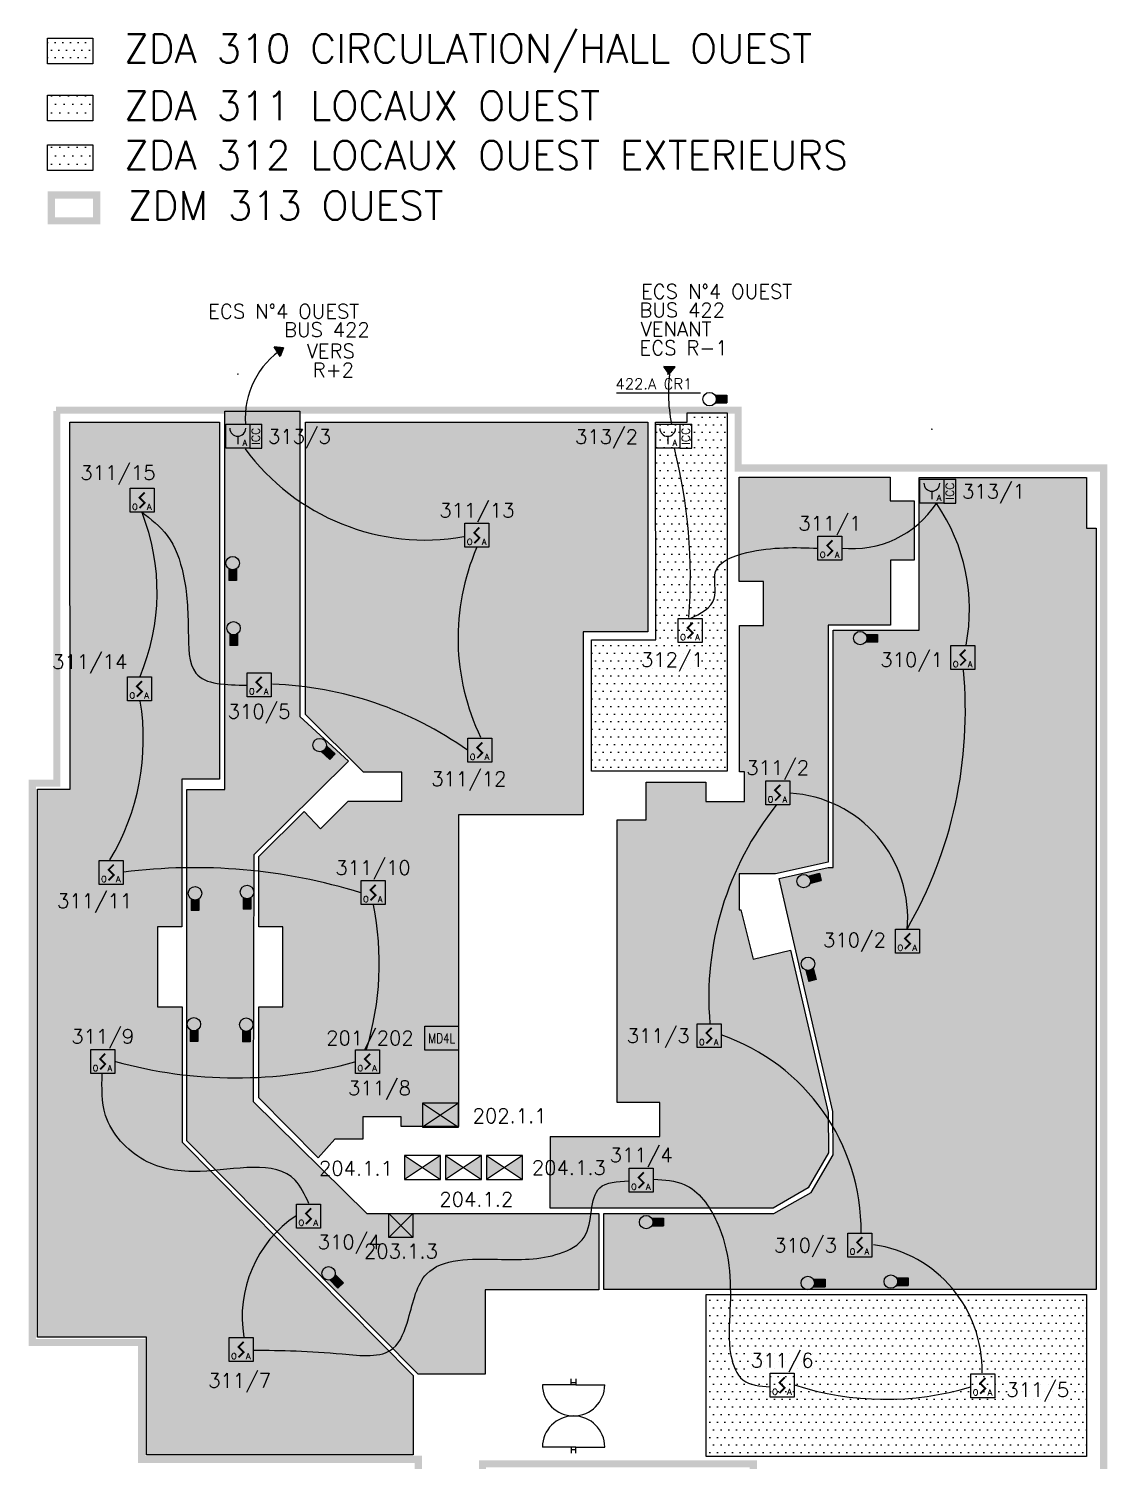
# Model space of a CAD drawing. Header units: millimetres. Extents: x 122 to 222, y 0 to 77.
# Drawn here: x 163.41 to 185.91, y 47.34 to 77.24 of the extents above; entities that cross this region are included whole.
import ezdxf
from ezdxf.enums import TextEntityAlignment as Align

# ---------------------------------------------------------------- set-up
doc = ezdxf.new("R2010")
doc.units = ezdxf.units.MM
for name, color, linetype in [('JCC-ADRESSAGE', 6, 'Continuous'), ('JCC-ALARME GENERALE SELECTIVE', 3, 'Continuous'), ('JCC-CCF', 6, 'Continuous'), ('JCC-DECLENCHEUR MANUEL AVEC ISOLATEUR', 5, 'Continuous'), ('JCC-ELEMENT DEPORTE_4 L DAS', 1, 'Continuous'), ('JCC-FILERIE SDI', 6, 'Continuous'), ('JCC-INDICATEUR ACTION', 1, 'Continuous'), ('JCC-LOCAUX', 4, 'Continuous'), ('JCC-OPTIQUE_A', 1, 'Continuous'), ('JCC-UAE-SDI', 7, 'Continuous'), ('JCC-ZONING ZDA-ZDM', 5, 'Continuous'), ('PORTES', 8, 'Continuous')]:
    doc.layers.add(name, color=color, linetype=linetype)
doc.layers.add('JCC-MD4L', color=1, linetype='Continuous', lineweight=0)
doc.styles.add('LOCAUX', font='romans.shx', dxfattribs={"width": 0.75})
doc.styles.get("Standard").update_dxf_attribs({"font": 'romans.shx'})
doc.styles.add('TEXTE', font='romans.shx')
pattern_1 = [(0, (156.02817, 0.11396), (0.08929687, 0.17859375), [0, -0.17859375])]
pattern_2 = [(0, (156.02817, -0.7135), (0.079375, 0.15875), [0, -0.15875])]

# ---------------------------------------------------------------- blocks, each defined once
blk = doc.blocks.new('clapet coupe feu_Réarm élect')
at = {"layer": 'JCC-CCF'}
h = blk.add_hatch(color=0, dxfattribs=at)
h.paths.add_polyline_path([(-3.76, 2.5), (-3.76, -2.5), (0, 0)])
h.paths.add_polyline_path([(3.76, 2.5), (0, 0), (3.76, -2.5)])
at = {"layer": 'JCC-CCF', "color": 0}
for p, q in [((3.76, 2.5), (-3.76, -2.5)), ((-3.76, 2.5), (3.76, -2.5))]:
    blk.add_line(p, q, dxfattribs=at)
blk.add_lwpolyline([(3.76, 2.5), (-3.76, 2.5), (-3.76, -2.5), (3.76, -2.5)], close=True, dxfattribs=at)
at = {"layer": 'JCC-ADRESSAGE', "style": 'TEXTE'}
blk.add_attdef('ADRESSE', text='', height=3, dxfattribs=at).set_placement((0, 5), align=Align.MIDDLE)
at = {"layer": 'JCC-LOCAUX', "style": 'LOCAUX', "width": 0.85, "flags": 8}
for p in [(0, 13.75), (0, 11.25), (0, 8.75)]:
    blk.add_attdef('PIECE', text='', height=1.75, dxfattribs=at).set_placement(p, align=Align.MIDDLE)
blk = doc.blocks.new('alarme générale selective')
at = {"layer": 'JCC-ALARME GENERALE SELECTIVE', "color": 0}
for p, q in [((2.5, -2.5), (-2.5, 2.5)), ((-2.5, -2.5), (2.5, 2.5))]:
    blk.add_line(p, q, dxfattribs=at)
blk.add_lwpolyline([(-2.5, 2.5), (2.5, 2.5), (2.5, -2.5), (-2.5, -2.5)], close=True, dxfattribs=at)
at = {"layer": 'JCC-ADRESSAGE', "style": 'TEXTE'}
blk.add_attdef('ADRESSE', text='', height=3, dxfattribs=at).set_placement((0, 5), align=Align.MIDDLE)
at = {"layer": 'JCC-LOCAUX', "style": 'LOCAUX', "width": 0.85, "flags": 8}
for p in [(0, 13.75), (0, 11.25), (0, 8.75)]:
    blk.add_attdef('PIECE', text='', height=1.75, dxfattribs=at).set_placement(p, align=Align.MIDDLE)
blk = doc.blocks.new('optique_a')
at = {"layer": 'JCC-OPTIQUE_A', "color": 0}
blk.add_lwpolyline([(-2.5, 2.5), (2.5, 2.5), (2.5, -2.5), (-2.5, -2.5)], close=True, dxfattribs=at)
at = {"layer": 'JCC-OPTIQUE_A', "color": 0, "const_width": 0.385}
blk.add_lwpolyline([(0.54, 1.63), (-0.54, 0.54), (0.54, -0.54), (-0.54, -1.63)], dxfattribs=at)
at = {"layer": 'JCC-ADRESSAGE', "style": 'TEXTE'}
blk.add_attdef('ADRESSE', text='', height=3, dxfattribs=at).set_placement((0, 5), align=Align.MIDDLE)
at = {"layer": 'JCC-LOCAUX', "style": 'LOCAUX', "width": 0.85, "flags": 8}
for p in [(0, 13.75), (0, 11.25), (0, 8.75)]:
    blk.add_attdef('PIECE', text='', height=1.75, dxfattribs=at).set_placement(p, align=Align.MIDDLE)
at = {"layer": 'JCC-OPTIQUE_A', "color": 0}
for s, p in [('O', (-1.5, -2)), ('A', (1.5, -2))]:
    blk.add_text(s, height=1.25, dxfattribs=at).set_placement(p, align=Align.CENTER)
blk = doc.blocks.new('MD4L')
at = {"layer": 'JCC-ELEMENT DEPORTE_4 L DAS', "color": 0}
blk.add_lwpolyline([(-3.5, 2.5), (3.5, 2.5), (3.5, -2.5), (-3.5, -2.5)], close=True, dxfattribs=at)
at = {"layer": 'JCC-ADRESSAGE', "style": 'TEXTE'}
blk.add_attdef('ADRESSE', text='', height=3, dxfattribs=at).set_placement((0, 5), align=Align.MIDDLE)
at = {"layer": 'JCC-ELEMENT DEPORTE_4 L DAS', "color": 0, "width": 0.8}
blk.add_text('MD4L', height=2, dxfattribs=at).set_placement((0, 0), align=Align.MIDDLE_CENTER)
blk = doc.blocks.new('déclencheur manuel avec isolateur')
at = {"layer": 'JCC-DECLENCHEUR MANUEL AVEC ISOLATEUR', "color": 0}
for p, q in [((2.5, 2.5), (5.02, 2.5)), ((5.02, -2.5), (5.02, 2.5)), ((0, 0), (0, -1.66)), ((2.5, -2.5), (5.02, -2.5))]:
    blk.add_line(p, q, dxfattribs=at)
blk.add_lwpolyline([(-2.5, 2.5), (2.5, 2.5), (2.5, -2.5), (-2.5, -2.5)], close=True, dxfattribs=at)
blk.add_arc((0, 1.66), 1.66, 180, 0, dxfattribs=at)
at = {"layer": 'JCC-ADRESSAGE', "style": 'TEXTE'}
blk.add_attdef('ADRESSE', text='', height=3, dxfattribs=at).set_placement((0, 5), align=Align.MIDDLE)
at = {"layer": 'JCC-DECLENCHEUR MANUEL AVEC ISOLATEUR', "color": 0}
blk.add_text('ICC', height=1.668, rotation=90, dxfattribs=at).set_placement((3.76, 0), align=Align.MIDDLE_CENTER)
blk.add_text('A', height=1.25, dxfattribs=at).set_placement((1.5, -2), align=Align.CENTER)
at = {"layer": 'JCC-LOCAUX', "style": 'LOCAUX', "width": 0.85, "flags": 8}
for p in [(0, 13.75), (0, 11.25), (0, 8.75)]:
    blk.add_attdef('PIECE', text='', height=1.75, dxfattribs=at).set_placement(p, align=Align.MIDDLE)
blk = doc.blocks.new('indicateur action')
at = {"layer": 'JCC-INDICATEUR ACTION'}
blk.add_hatch(color=0, dxfattribs=at).paths.add_polyline_path([(0.8, -0.05, -0.315344), (-0.8, -0.05), (-0.8, -2.5), (0.8, -2.5)])
at = {"layer": 'JCC-INDICATEUR ACTION', "color": 0}
for p, q in [((-0.8, -0.05), (-0.8, -2.5)), ((0.8, -2.5), (-0.8, -2.5)), ((0.8, -0.05), (0.8, -2.5))]:
    blk.add_line(p, q, dxfattribs=at)
blk.add_circle((0, 1.1), 1.4, dxfattribs=at)
at = {"layer": 'JCC-ADRESSAGE', "style": 'TEXTE'}
blk.add_attdef('ADRESSE', text='', height=3, dxfattribs=at).set_placement((0, 5), align=Align.MIDDLE)
at = {"layer": 'JCC-LOCAUX', "lineweight": 0, "style": 'LOCAUX', "width": 0.75, "flags": 8}
for p in [(0, 13.75), (0, 11.25), (0, 8.75)]:
    blk.add_attdef('PIECE', text='', height=1.75, dxfattribs=at).set_placement(p, align=Align.MIDDLE)

msp = doc.modelspace()

# ---------------------------------------------------------------- hatches: boundary and pattern name
at = {"layer": 'JCC-FILERIE SDI'}
for points in [[(168.731, 70.583), (168.536, 70.604), (168.658, 70.402)], [(176.895, 70.187), (176.659, 70.192), (176.774, 70.033)]]:
    msp.add_hatch(color=4, dxfattribs=at).paths.add_polyline_path(points)
at = {"layer": 'JCC-ZONING ZDA-ZDM'}
h = msp.add_hatch(dxfattribs=at)
h.set_pattern_fill('DOTS', color=18, scale=0.1, style=0)
h.set_pattern_definition([(0, (156.02817, 0.11396), (0.079375, 0.15875), [0, -0.15875])])
h.paths.add_polyline_path([(163.807, 77.041), (164.753, 77.041), (164.753, 76.504), (163.807, 76.504)])
h = msp.add_hatch(dxfattribs=at)
h.set_pattern_fill('DOTS', color=6, scale=0.1125, style=0)
h.set_pattern_definition(pattern_1)
h.paths.add_polyline_path([(163.807, 75.851), (164.753, 75.851), (164.753, 75.313), (163.807, 75.313)])
h = msp.add_hatch(dxfattribs=at)
h.set_pattern_fill('DOTS', color=4, scale=0.1125, style=0)
h.set_pattern_definition(pattern_1)
h.paths.add_polyline_path([(163.807, 74.816), (164.753, 74.816), (164.753, 74.279), (163.807, 74.279)])
h = msp.add_hatch(dxfattribs=at)
h.set_pattern_fill('DOTS', color=18, scale=0.1)
h.set_pattern_definition(pattern_2)
h.paths.add_polyline_path([(167.506, 69.257), (169.068, 69.257), (169.068, 62.893), (170.082, 61.963), (168.111, 60.007), (168.096, 54.864), (170.469, 52.533), (175.303, 52.533), (175.303, 50.941), (172.936, 50.941), (172.936, 49.181), (171.537, 49.181), (166.713, 54.044), (166.713, 61.375), (167.507, 61.375)])
h = msp.add_hatch(dxfattribs=at)
h.set_pattern_fill('DOTS', color=4, scale=0.1)
h.set_pattern_definition(pattern_2)
edge = h.paths.add_edge_path()
edge.add_line((176.485, 69.031), (177.147, 69.031))
edge.add_line((177.147, 69.031), (177.147, 69.228))
edge.add_line((177.147, 69.228), (177.982, 69.228))
edge.add_line((177.982, 69.228), (177.982, 61.752))
edge.add_line((177.982, 61.752), (175.154, 61.752))
edge.add_line((175.154, 61.752), (175.154, 64.492))
edge.add_line((175.154, 64.492), (176.495, 64.492))
edge.add_line((176.495, 64.492), (176.485, 69.031))
h = msp.add_hatch(dxfattribs=at)
h.set_pattern_fill('DOTS', color=6, scale=0.1)
h.set_pattern_definition(pattern_2)
h.paths.add_polyline_path([(164.269, 69.03), (167.396, 69.03), (167.396, 61.59), (166.607, 61.59), (166.607, 58.511), (166.098, 58.511), (166.098, 56.841), (166.616, 56.841), (166.616, 54.016), (171.431, 49.154), (171.431, 47.5), (165.873, 47.5), (165.873, 49.951), (163.597, 49.951), (163.597, 61.377), (164.276, 61.377)])
h = msp.add_hatch(dxfattribs=at)
h.set_pattern_fill('DOTS', color=6, scale=0.1)
h.set_pattern_definition(pattern_2)
h.paths.add_polyline_path([(169.188, 69.028), (176.329, 69.028), (176.329, 64.662), (174.979, 64.662), (174.979, 60.844), (172.375, 60.844), (172.375, 54.347), (171.183, 54.347), (171.183, 54.546), (170.38, 54.546), (170.38, 54.079), (169.8, 54.079), (169.452, 53.693), (168.216, 54.945), (168.216, 56.839), (168.717, 56.839), (168.717, 58.51), (168.216, 58.51), (168.216, 59.974), (169.158, 60.91), (169.503, 60.549), (170.078, 61.129), (171.195, 61.129), (171.195, 61.736), (170.395, 61.736), (169.186, 62.937)])
h = msp.add_hatch(dxfattribs=at)
h.set_pattern_fill('DOTS', color=6, scale=0.1)
h.set_pattern_definition(pattern_2)
edge = h.paths.add_edge_path()
edge.add_line((174.291, 54.139), (176.574, 54.139))
edge.add_line((176.574, 54.139), (176.574, 54.845))
edge.add_line((176.574, 54.845), (175.684, 54.845))
edge.add_line((175.684, 54.845), (175.684, 60.738))
edge.add_line((175.684, 60.738), (176.29, 60.738))
edge.add_line((176.29, 60.738), (176.29, 61.523))
edge.add_line((176.29, 61.523), (177.536, 61.523))
edge.add_line((177.536, 61.523), (177.536, 61.125))
edge.add_line((177.536, 61.125), (178.341, 61.125))
edge.add_line((178.341, 61.125), (178.341, 61.743))
edge.add_line((178.341, 61.743), (178.237, 61.743))
edge.add_line((178.237, 61.743), (178.237, 64.793))
edge.add_line((178.237, 64.793), (178.74, 64.793))
edge.add_line((178.74, 64.793), (178.74, 65.707))
edge.add_line((178.74, 65.707), (178.232, 65.707))
edge.add_line((178.232, 65.707), (178.232, 67.886))
edge.add_line((178.232, 67.886), (181.379, 67.886))
edge.add_line((181.379, 67.886), (181.379, 67.391))
edge.add_line((181.379, 67.391), (181.88, 67.391))
edge.add_line((181.88, 67.391), (181.88, 66.151))
edge.add_line((181.88, 66.151), (181.385, 66.151))
edge.add_line((181.385, 66.151), (181.385, 64.795))
edge.add_line((181.385, 64.795), (180.091, 64.795))
edge.add_line((180.091, 64.795), (180.091, 59.856))
edge.add_line((180.091, 59.856), (178.987, 59.61))
edge.add_line((178.987, 59.61), (178.235, 59.61))
edge.add_line((178.235, 59.61), (178.235, 58.863))
edge.add_line((178.235, 58.863), (178.264, 58.863))
edge.add_line((178.264, 58.863), (178.526, 57.835))
edge.add_line((178.526, 57.835), (179.305, 58.019))
edge.add_line((179.305, 58.019), (180.091, 54.635))
edge.add_line((180.091, 54.635), (180.092, 53.799))
edge.add_line((180.092, 53.799), (179.668, 53.068))
edge.add_line((179.668, 53.068), (178.938, 52.645))
edge.add_line((178.938, 52.645), (174.292, 52.645))
edge.add_line((174.292, 52.645), (174.295, 54.136))
h = msp.add_hatch(dxfattribs=at)
h.set_pattern_fill('DOTS', color=18, scale=0.1)
h.set_pattern_definition(pattern_2)
h.paths.add_polyline_path([(175.406, 52.53), (178.958, 52.53), (179.732, 52.966), (180.191, 53.754), (180.185, 54.656), (179.067, 59.518), (180.086, 59.748), (180.19, 59.748), (180.19, 64.692), (181.985, 64.692), (181.985, 67.879), (185.478, 67.879), (185.478, 66.819), (185.68, 66.819), (185.68, 50.945), (175.409, 50.945)])
h = msp.add_hatch(dxfattribs=at)
h.set_pattern_fill('DOTS', color=6, scale=0.1)
h.set_pattern_definition(pattern_2)
h.paths.add_polyline_path([(177.546, 50.841), (185.478, 50.841), (185.478, 47.467), (177.546, 47.467)])

# ---------------------------------------------------------------- linework, layer by layer
at = {"layer": 'JCC-FILERIE SDI', "color": 4}
for p, q in [((168.658, 70.402), (168.536, 70.604)), ((168.731, 70.583), (168.536, 70.604)), ((168.658, 70.402), (168.536, 70.604)), ((168.731, 70.583), (168.536, 70.604)), ((168.731, 70.583), (168.658, 70.402)), ((168.731, 70.583), (168.658, 70.402)), ((176.895, 70.187), (176.659, 70.192)), ((176.774, 70.033), (176.659, 70.192)), ((176.895, 70.187), (176.659, 70.192)), ((176.774, 70.033), (176.659, 70.192)), ((176.774, 70.033), (176.895, 70.187)), ((176.774, 70.033), (176.895, 70.187))]:
    msp.add_line(p, q, dxfattribs=at)
at = {"layer": 'JCC-FILERIE SDI', "color": 0}
msp.add_line((175.673, 69.641), (177.426, 69.641), dxfattribs=at)
at = {"layer": 'JCC-FILERIE SDI', "color": 4}
for centre, radius, start, end in [((169.676, 69.109), 1.747, 122.9656, 183.8707), ((180.03, 69.652), 3.275, 170.7015, 191.6746), ((171.684, 71.234), 4.66, 216.2747, 279.9246), ((166.152, 65.787), 11.062, 355.7114, 14.1193), ((180.59, 68.497), 2.104, 263.9562, 326.5426), ((179.133, 65.126), 3.902, 349.0367, 34.3587), ((161.579, 65.49), 4.513, 337.063, 21.53), ((177.136, 64.527), 4.768, 156.7383, 205.6884), ((173.844, 63.004), 9.105, 330.0796, 5.406), ((168.241, 56.12), 7.452, 54.527, 88.0158), ((160.896, 62.427), 4.909, 329.0568, 9.2616), ((179.138, 58.692), 2.609, 354.7406, 86.5035), ((184.022, 57.034), 6.424, 141.3285, 184.8131), ((166.879, 48.072), 11.67, 72.7557, 97.3121), ((164.579, 57.745), 6.146, 343.0916, 11.4703), ((176.443, 52.157), 4.334, 359.6116, 70.9503), ((167.736, 64.765), 9.406, 254.4905, 285.2754), ((170.394, 50.383), 2.528, 123.7115, 189.8049), ((180.658, 49.267), 2.64, 358.7358, 81.759), ((181.292, 54.834), 6.177, 252.0512, 286.6974)]:
    msp.add_arc(centre, radius, start, end, dxfattribs=at)
for points in [[(165.765, 67.162), (166.301, 66.668), (166.637, 65.86), (166.742, 64.673), (166.9, 63.799), (167.967, 63.549)], [(177.197, 64.93), (177.713, 65.354), (177.74, 65.915), (178.395, 66.311), (179.868, 66.403)], [(169.258, 52.742), (168.971, 53.224), (166.99, 53.409), (165.819, 53.645), (165.019, 54.578), (164.947, 55.45)], [(176.452, 53.248), (177.085, 53.137), (177.769, 52.354), (178.04, 50.526), (178.06, 49.572), (178.311, 49.06), (178.874, 48.919)], [(168.099, 49.684), (169.953, 49.604), (171.011, 49.715), (171.333, 50.339), (171.716, 51.275), (173.188, 51.577), (174.487, 51.698), (175.001, 52.041), (175.324, 53.068), (175.928, 53.209)]]:
    msp.add_spline(points, degree=3, dxfattribs=at)
at = {"layer": 'JCC-ZONING ZDA-ZDM', "color": 18}
msp.add_lwpolyline([(163.807, 77.041), (164.753, 77.041), (164.753, 76.504), (163.807, 76.504)], close=True, dxfattribs=at)
at = {"layer": 'JCC-ZONING ZDA-ZDM', "color": 6}
for points in [[(163.807, 75.851), (164.753, 75.851), (164.753, 75.313), (163.807, 75.313)], [(177.546, 50.841), (185.478, 50.841), (185.478, 47.467), (177.546, 47.467)]]:
    msp.add_lwpolyline(points, close=True, dxfattribs=at)
at = {"layer": 'JCC-ZONING ZDA-ZDM', "color": 4}
msp.add_lwpolyline([(163.807, 74.816), (164.753, 74.816), (164.753, 74.279), (163.807, 74.279)], close=True, dxfattribs=at)
at = {"layer": 'JCC-ZONING ZDA-ZDM', "color": 3, "const_width": 0.15}
msp.add_lwpolyline([(163.885, 73.767), (164.831, 73.767), (164.831, 73.23), (163.885, 73.23)], close=True, dxfattribs=at)
msp.add_lwpolyline([(163.98, 69.282), (178.21, 69.282), (178.21, 68.074), (185.835, 68.074), (185.835, 47.115), (178.527, 47.115), (178.527, 47.312), (172.879, 47.312), (172.879, 45.97), (171.542, 45.97), (171.542, 47.406), (165.769, 47.406), (165.769, 49.842), (163.488, 49.842), (163.488, 61.504), (164.001, 61.504), (164.001, 69.267)], dxfattribs=at)
at = {"layer": 'JCC-ZONING ZDA-ZDM', "color": 18}
for points in [[(167.506, 69.257), (169.068, 69.257), (169.068, 62.893), (170.082, 61.963), (168.111, 60.007), (168.096, 54.864), (170.469, 52.533), (175.303, 52.533), (175.303, 50.941), (172.936, 50.941), (172.936, 49.181), (171.537, 49.181), (166.713, 54.044), (166.713, 61.375), (167.507, 61.375), (167.506, 69.257)], [(175.406, 52.53), (178.958, 52.53), (179.732, 52.966), (180.191, 53.754), (180.185, 54.656), (179.067, 59.518), (180.086, 59.748), (180.19, 59.748), (180.19, 64.692), (181.985, 64.692), (181.985, 67.879), (185.478, 67.879), (185.478, 66.819), (185.68, 66.819), (185.68, 50.945), (175.409, 50.945), (175.406, 52.53)]]:
    msp.add_lwpolyline(points, dxfattribs=at)
at = {"layer": 'JCC-ZONING ZDA-ZDM', "color": 4}
msp.add_lwpolyline([(176.485, 69.031), (177.147, 69.031), (177.147, 69.228), (177.982, 69.228), (177.982, 61.752), (175.154, 61.752), (175.154, 64.492), (176.495, 64.492), (176.485, 69.031)], dxfattribs=at)
at = {"layer": 'JCC-ZONING ZDA-ZDM', "color": 6}
for points in [[(164.269, 69.03), (167.396, 69.03), (167.396, 61.59), (166.607, 61.59), (166.607, 58.511), (166.098, 58.511), (166.098, 56.841), (166.616, 56.841), (166.616, 54.016), (171.431, 49.154), (171.431, 47.5), (165.873, 47.5), (165.873, 49.951), (163.597, 49.951), (163.597, 61.377), (164.276, 61.377), (164.269, 69.03)], [(169.188, 69.028), (176.329, 69.028), (176.329, 64.662), (174.979, 64.662), (174.979, 60.844), (172.375, 60.844), (172.375, 54.347), (171.183, 54.347), (171.183, 54.546), (170.38, 54.546), (170.38, 54.079), (169.8, 54.079), (169.452, 53.693), (168.216, 54.945), (168.216, 56.839), (168.717, 56.839), (168.717, 58.51), (168.216, 58.51), (168.216, 59.974), (169.158, 60.91), (169.503, 60.549), (170.078, 61.129), (171.195, 61.129), (171.195, 61.736), (170.395, 61.736), (169.186, 62.937), (169.188, 69.028)], [(174.291, 54.139), (176.574, 54.139), (176.574, 54.845), (175.684, 54.845), (175.684, 60.738), (176.29, 60.738), (176.29, 61.523), (177.536, 61.523), (177.536, 61.125), (178.341, 61.125), (178.341, 61.743), (178.237, 61.743), (178.237, 64.793), (178.74, 64.793), (178.74, 65.707), (178.232, 65.707), (178.232, 67.886), (181.379, 67.886), (181.379, 67.391), (181.88, 67.391), (181.88, 66.151), (181.385, 66.151), (181.385, 64.795), (180.091, 64.795), (180.091, 59.856), (178.987, 59.61), (178.235, 59.61), (178.235, 58.863), (178.264, 58.863), (178.526, 57.835), (179.305, 58.019), (180.091, 54.635), (180.092, 53.799), (179.668, 53.068), (178.938, 52.645), (174.292, 52.645), (174.295, 54.136)]]:
    msp.add_lwpolyline(points, dxfattribs=at)
at = {"layer": 'PORTES', "linetype": 'Continuous'}
for p, q in [((174.728, 48.96), (174.728, 49.085)), ((174.828, 49.085), (174.828, 48.96)), ((174.728, 48.96), (174.128, 48.96)), ((174.728, 49.01), (174.828, 49.01)), ((174.828, 48.96), (174.728, 48.96)), ((174.828, 48.96), (175.428, 48.96)), ((174.728, 47.66), (174.128, 47.66)), ((174.828, 47.66), (174.728, 47.66)), ((174.728, 47.66), (174.728, 47.535)), ((174.728, 47.61), (174.828, 47.61)), ((174.828, 47.66), (175.428, 47.66)), ((174.828, 47.535), (174.828, 47.66))]:
    msp.add_line(p, q, dxfattribs=at)
for centre, start, end in [((174.778, 48.96), 180, 0), ((174.778, 47.66), 0, 180)]:
    msp.add_arc(centre, 0.65, start, end, dxfattribs=at)

# ---------------------------------------------------------------- block references
at = {"layer": 'JCC-ALARME GENERALE SELECTIVE', "lineweight": 0}
ref = msp.add_blockref('alarme générale selective', (171.177, 52.28), dxfattribs=dict(at, xscale=0.1000000000000014, yscale=0.1000000000000014))
ref.add_attrib('ADRESSE', '203.1.3', dxfattribs={"layer": 'JCC-ADRESSAGE', "height": 0.3, "style": 'TEXTE'}).set_placement((171.177, 51.746), align=Align.MIDDLE)
at = {"layer": 'JCC-CCF', "lineweight": 0}
ref = msp.add_blockref('clapet coupe feu_Réarm élect', (172.002, 54.584), dxfattribs=dict(at, xscale=0.09999999999999432, yscale=0.09999999999999432))
ref.add_attrib('ADRESSE', '202.1.1', dxfattribs={"layer": 'JCC-ADRESSAGE', "height": 0.3, "style": 'TEXTE'}).set_placement((173.443, 54.568), align=Align.MIDDLE)
ref = msp.add_blockref('clapet coupe feu_Réarm élect', (171.627, 53.488), dxfattribs=dict(at, xscale=0.09999999999999432, yscale=0.09999999999999432))
ref.add_attrib('ADRESSE', '204.1.1', dxfattribs={"layer": 'JCC-ADRESSAGE', "height": 0.3, "style": 'TEXTE'}).set_placement((170.238, 53.471), align=Align.MIDDLE)
ref = msp.add_blockref('clapet coupe feu_Réarm élect', (172.481, 53.488), dxfattribs=dict(at, xscale=0.09999999999999432, yscale=0.09999999999999432))
ref.add_attrib('ADRESSE', '204.1.2', dxfattribs={"layer": 'JCC-ADRESSAGE', "height": 0.3, "style": 'TEXTE'}).set_placement((172.749, 52.828), align=Align.MIDDLE)
ref = msp.add_blockref('clapet coupe feu_Réarm élect', (173.336, 53.488), dxfattribs=dict(at, xscale=0.09999999999999432, yscale=0.09999999999999432))
ref.add_attrib('ADRESSE', '204.1.3', dxfattribs={"layer": 'JCC-ADRESSAGE', "height": 0.3, "style": 'TEXTE'}).set_placement((174.679, 53.485), align=Align.MIDDLE)
at = {"layer": 'JCC-DECLENCHEUR MANUEL AVEC ISOLATEUR'}
ref = msp.add_blockref('déclencheur manuel avec isolateur', (167.773, 68.738), dxfattribs=dict(at, xscale=0.1000000000000014, yscale=0.1000000000000014))
ref.add_attrib('PIECE', '.', dxfattribs={"layer": 'JCC-LOCAUX', "height": 0.175, "style": 'LOCAUX', "width": 0.85, "flags": 8}).set_placement((167.773, 70.113), align=Align.MIDDLE)
ref.add_attrib('ADRESSE', '313/3', dxfattribs={"layer": 'JCC-ADRESSAGE', "height": 0.3, "style": 'TEXTE'}).set_placement((169.06, 68.711), align=Align.MIDDLE)
ref = msp.add_blockref('déclencheur manuel avec isolateur', (176.741, 68.736), dxfattribs=dict(at, xscale=0.1000000000000014, yscale=0.1000000000000014))
ref.add_attrib('PIECE', '.', dxfattribs={"layer": 'JCC-LOCAUX', "height": 0.175, "style": 'LOCAUX', "width": 0.85, "flags": 8}).set_placement((176.741, 70.111), align=Align.MIDDLE)
ref.add_attrib('ADRESSE', '313/2', dxfattribs={"layer": 'JCC-ADRESSAGE', "height": 0.3, "style": 'TEXTE'}).set_placement((175.465, 68.71), align=Align.MIDDLE)
ref = msp.add_blockref('déclencheur manuel avec isolateur', (182.25, 67.592), dxfattribs=dict(at, xscale=0.1000000000000014, yscale=0.1000000000000014))
ref.add_attrib('PIECE', '.', dxfattribs={"layer": 'JCC-LOCAUX', "height": 0.175, "style": 'LOCAUX', "width": 0.85, "flags": 8}).set_placement((182.25, 68.967), align=Align.MIDDLE)
ref.add_attrib('ADRESSE', '313/1', dxfattribs={"layer": 'JCC-ADRESSAGE', "height": 0.3, "style": 'TEXTE'}).set_placement((183.537, 67.565), align=Align.MIDDLE)
at = {"layer": 'JCC-INDICATEUR ACTION', "lineweight": 0, "xscale": 0.1000000000000014, "yscale": 0.1000000000000014}
for p, rotation in [((177.725, 69.511), 90), ((180.867, 64.528), 89.48843925420738), ((169.565, 62.225), 48.08998539576901), ((179.683, 59.489), 104.7014660303303), ((179.696, 57.632), 14.70146603033034), ((176.402, 52.351), 90), ((169.745, 51.206), 44.45374247098571), ((179.773, 51.083), 90), ((181.505, 51.111), 90)]:
    msp.add_blockref('indicateur action', p, dxfattribs=dict(at, rotation=rotation))
for p in [(167.667, 65.982), (167.686, 64.625), (166.883, 59.097), (167.967, 59.125), (166.859, 56.368), (167.951, 56.359)]:
    msp.add_blockref('indicateur action', p, dxfattribs=at)
at = {"layer": 'JCC-MD4L', "lineweight": 0}
ref = msp.add_blockref('MD4L', (172.028, 56.184), dxfattribs=dict(at, xscale=0.1000000000000014, yscale=0.1000000000000014))
ref.add_attrib('ADRESSE', '201/202', dxfattribs={"layer": 'JCC-ADRESSAGE', "height": 0.3, "style": 'TEXTE'}).set_placement((170.531, 56.169), align=Align.MIDDLE)
at = {"layer": 'JCC-OPTIQUE_A', "lineweight": 0}
ref = msp.add_blockref('optique_a', (165.779, 67.404), dxfattribs=dict(at, xscale=0.1000000000000014, yscale=0.1000000000000014))
ref.add_attrib('ADRESSE', '311/15', dxfattribs={"layer": 'JCC-ADRESSAGE', "height": 0.3, "style": 'TEXTE'}).set_placement((165.275, 67.956), align=Align.MIDDLE)
at = {"layer": 'JCC-OPTIQUE_A', "lineweight": 0, "xscale": 0.1000000000000014, "yscale": 0.1000000000000014}
for p, values in [((172.761, 66.672), {'ADRESSE': '311/13'}), ((180.124, 66.403), {'ADRESSE': '311/1'}), ((179.035, 61.304), {'ADRESSE': '311/2'}), ((170.596, 59.222), {'ADRESSE': '311/10'}), ((164.957, 55.701), {'ADRESSE': '311/9'}), ((176.187, 53.227), {'ADRESSE': '311/4'}), ((179.128, 48.951), {'ADRESSE': '311/6'})]:
    msp.add_blockref('optique_a', p, dxfattribs=at).add_auto_attribs(values)
at = {"layer": 'JCC-OPTIQUE_A', "lineweight": 0}
ref = msp.add_blockref('optique_a', (177.211, 64.687), dxfattribs=dict(at, xscale=0.1000000000000014, yscale=0.1000000000000014))
ref.add_attrib('ADRESSE', '312/1', dxfattribs={"layer": 'JCC-ADRESSAGE', "height": 0.3, "style": 'TEXTE'}).set_placement((176.838, 64.059), align=Align.MIDDLE)
ref = msp.add_blockref('optique_a', (182.898, 64.123), dxfattribs=dict(at, xscale=0.1000000000000014, yscale=0.1000000000000014))
ref.add_attrib('ADRESSE', '310/1', dxfattribs={"layer": 'JCC-ADRESSAGE', "height": 0.3, "style": 'TEXTE'}).set_placement((181.831, 64.055), align=Align.MIDDLE)
ref = msp.add_blockref('optique_a', (165.724, 63.469), dxfattribs=dict(at, xscale=0.1000000000000014, yscale=0.1000000000000014))
ref.add_attrib('ADRESSE', '311/14', dxfattribs={"layer": 'JCC-ADRESSAGE', "height": 0.3, "style": 'TEXTE'}).set_placement((164.685, 64.017), align=Align.MIDDLE)
ref = msp.add_blockref('optique_a', (168.218, 63.556), dxfattribs=dict(at, xscale=0.1000000000000014, yscale=0.1000000000000014))
ref.add_attrib('ADRESSE', '310/5', dxfattribs={"layer": 'JCC-ADRESSAGE', "height": 0.3, "style": 'TEXTE'}).set_placement((168.218, 62.977), align=Align.MIDDLE)
ref = msp.add_blockref('optique_a', (172.822, 62.189), dxfattribs=dict(at, xscale=0.1000000000000014, yscale=0.1000000000000014))
ref.add_attrib('ADRESSE', '311/12', dxfattribs={"layer": 'JCC-ADRESSAGE', "height": 0.3, "style": 'TEXTE'}).set_placement((172.593, 61.573), align=Align.MIDDLE)
ref = msp.add_blockref('optique_a', (165.133, 59.643), dxfattribs=dict(at, xscale=0.1000000000000014, yscale=0.1000000000000014))
ref.add_attrib('ADRESSE', '311/11', dxfattribs={"layer": 'JCC-ADRESSAGE', "height": 0.3, "style": 'TEXTE'}).set_placement((164.789, 59.029), align=Align.MIDDLE)
ref = msp.add_blockref('optique_a', (181.743, 58.21), dxfattribs=dict(at, xscale=0.1000000000000014, yscale=0.1000000000000014))
ref.add_attrib('ADRESSE', '310/2', dxfattribs={"layer": 'JCC-ADRESSAGE', "height": 0.3, "style": 'TEXTE'}).set_placement((180.636, 58.213), align=Align.MIDDLE)
ref = msp.add_blockref('optique_a', (177.603, 56.239), dxfattribs=dict(at, xscale=0.1000000000000014, yscale=0.1000000000000014))
ref.add_attrib('ADRESSE', '311/3', dxfattribs={"layer": 'JCC-ADRESSAGE', "height": 0.3, "style": 'TEXTE'}).set_placement((176.544, 56.215), align=Align.MIDDLE)
ref = msp.add_blockref('optique_a', (170.479, 55.697), dxfattribs=dict(at, xscale=0.1000000000000014, yscale=0.1000000000000014))
ref.add_attrib('ADRESSE', '311/8', dxfattribs={"layer": 'JCC-ADRESSAGE', "height": 0.3, "style": 'TEXTE'}).set_placement((170.729, 55.127), align=Align.MIDDLE)
ref = msp.add_blockref('optique_a', (169.249, 52.476), dxfattribs=dict(at, xscale=0.1000000000000014, yscale=0.1000000000000014))
ref.add_attrib('ADRESSE', '310/4', dxfattribs={"layer": 'JCC-ADRESSAGE', "height": 0.3, "style": 'TEXTE'}).set_placement((170.096, 51.917), align=Align.MIDDLE)
ref = msp.add_blockref('optique_a', (180.746, 51.873), dxfattribs=dict(at, xscale=0.1000000000000014, yscale=0.1000000000000014))
ref.add_attrib('ADRESSE', '310/3', dxfattribs={"layer": 'JCC-ADRESSAGE', "height": 0.3, "style": 'TEXTE'}).set_placement((179.614, 51.848), align=Align.MIDDLE)
ref = msp.add_blockref('optique_a', (167.844, 49.693), dxfattribs=dict(at, xscale=0.1000000000000014, yscale=0.1000000000000014))
ref.add_attrib('ADRESSE', '311/7', dxfattribs={"layer": 'JCC-ADRESSAGE', "height": 0.3, "style": 'TEXTE'}).set_placement((167.813, 49.028), align=Align.MIDDLE)
ref = msp.add_blockref('optique_a', (183.313, 48.938), dxfattribs=dict(at, xscale=0.1000000000000014, yscale=0.1000000000000014))
ref.add_attrib('ADRESSE', '311/5', dxfattribs={"layer": 'JCC-ADRESSAGE', "height": 0.3, "style": 'TEXTE'}).set_placement((184.459, 48.835), align=Align.MIDDLE)

# ---------------------------------------------------------------- texts
at = {"layer": 'JCC-FILERIE SDI', "color": 4}
for s, p in [('BUS 422', (176.149, 71.219)), ('BUS 422', (168.739, 70.808)), ('VENANT', (176.176, 70.821)), ('VERS', (169.213, 70.364)), ('ECS R-1', (176.153, 70.431)), ('R+2', (169.338, 69.97))]:
    msp.add_text(s, height=0.3, dxfattribs=at).set_placement(p)
at = {"layer": 'JCC-FILERIE SDI', "color": 0}
msp.add_text('422.A CR1', height=0.225, dxfattribs=at).set_placement((175.654, 69.717))
at = {"layer": 'JCC-UAE-SDI', "color": 4}
for p in [(176.186, 71.606), (167.157, 71.193)]:
    msp.add_text('ECS N°4 OUEST', height=0.3, dxfattribs=at).set_placement(p)
at = {"layer": 'JCC-ZONING ZDA-ZDM', "color": 18, "insert": (165.404, 77.121), "char_height": 0.6, "width": 21.30552, "attachment_point": 1}
msp.add_mtext('ZDA 310 CIRCULATION/HALL OUEST', dxfattribs=at)
at = {"layer": 'JCC-ZONING ZDA-ZDM', "color": 6, "insert": (165.404, 75.931), "char_height": 0.6, "width": 24.13245, "attachment_point": 1}
msp.add_mtext('ZDA 311 LOCAUX OUEST', dxfattribs=at)
at = {"layer": 'JCC-ZONING ZDA-ZDM', "color": 4, "insert": (165.404, 74.896), "char_height": 0.6, "width": 24.13245, "attachment_point": 1}
msp.add_mtext('ZDA 312 LOCAUX OUEST EXTERIEURS', dxfattribs=at)
at = {"layer": 'JCC-ZONING ZDA-ZDM', "color": 3, "insert": (165.483, 73.847), "char_height": 0.6, "width": 18.5478, "attachment_point": 1}
msp.add_mtext('ZDM 313 OUEST', dxfattribs=at)

doc.saveas('drawing.dxf')
